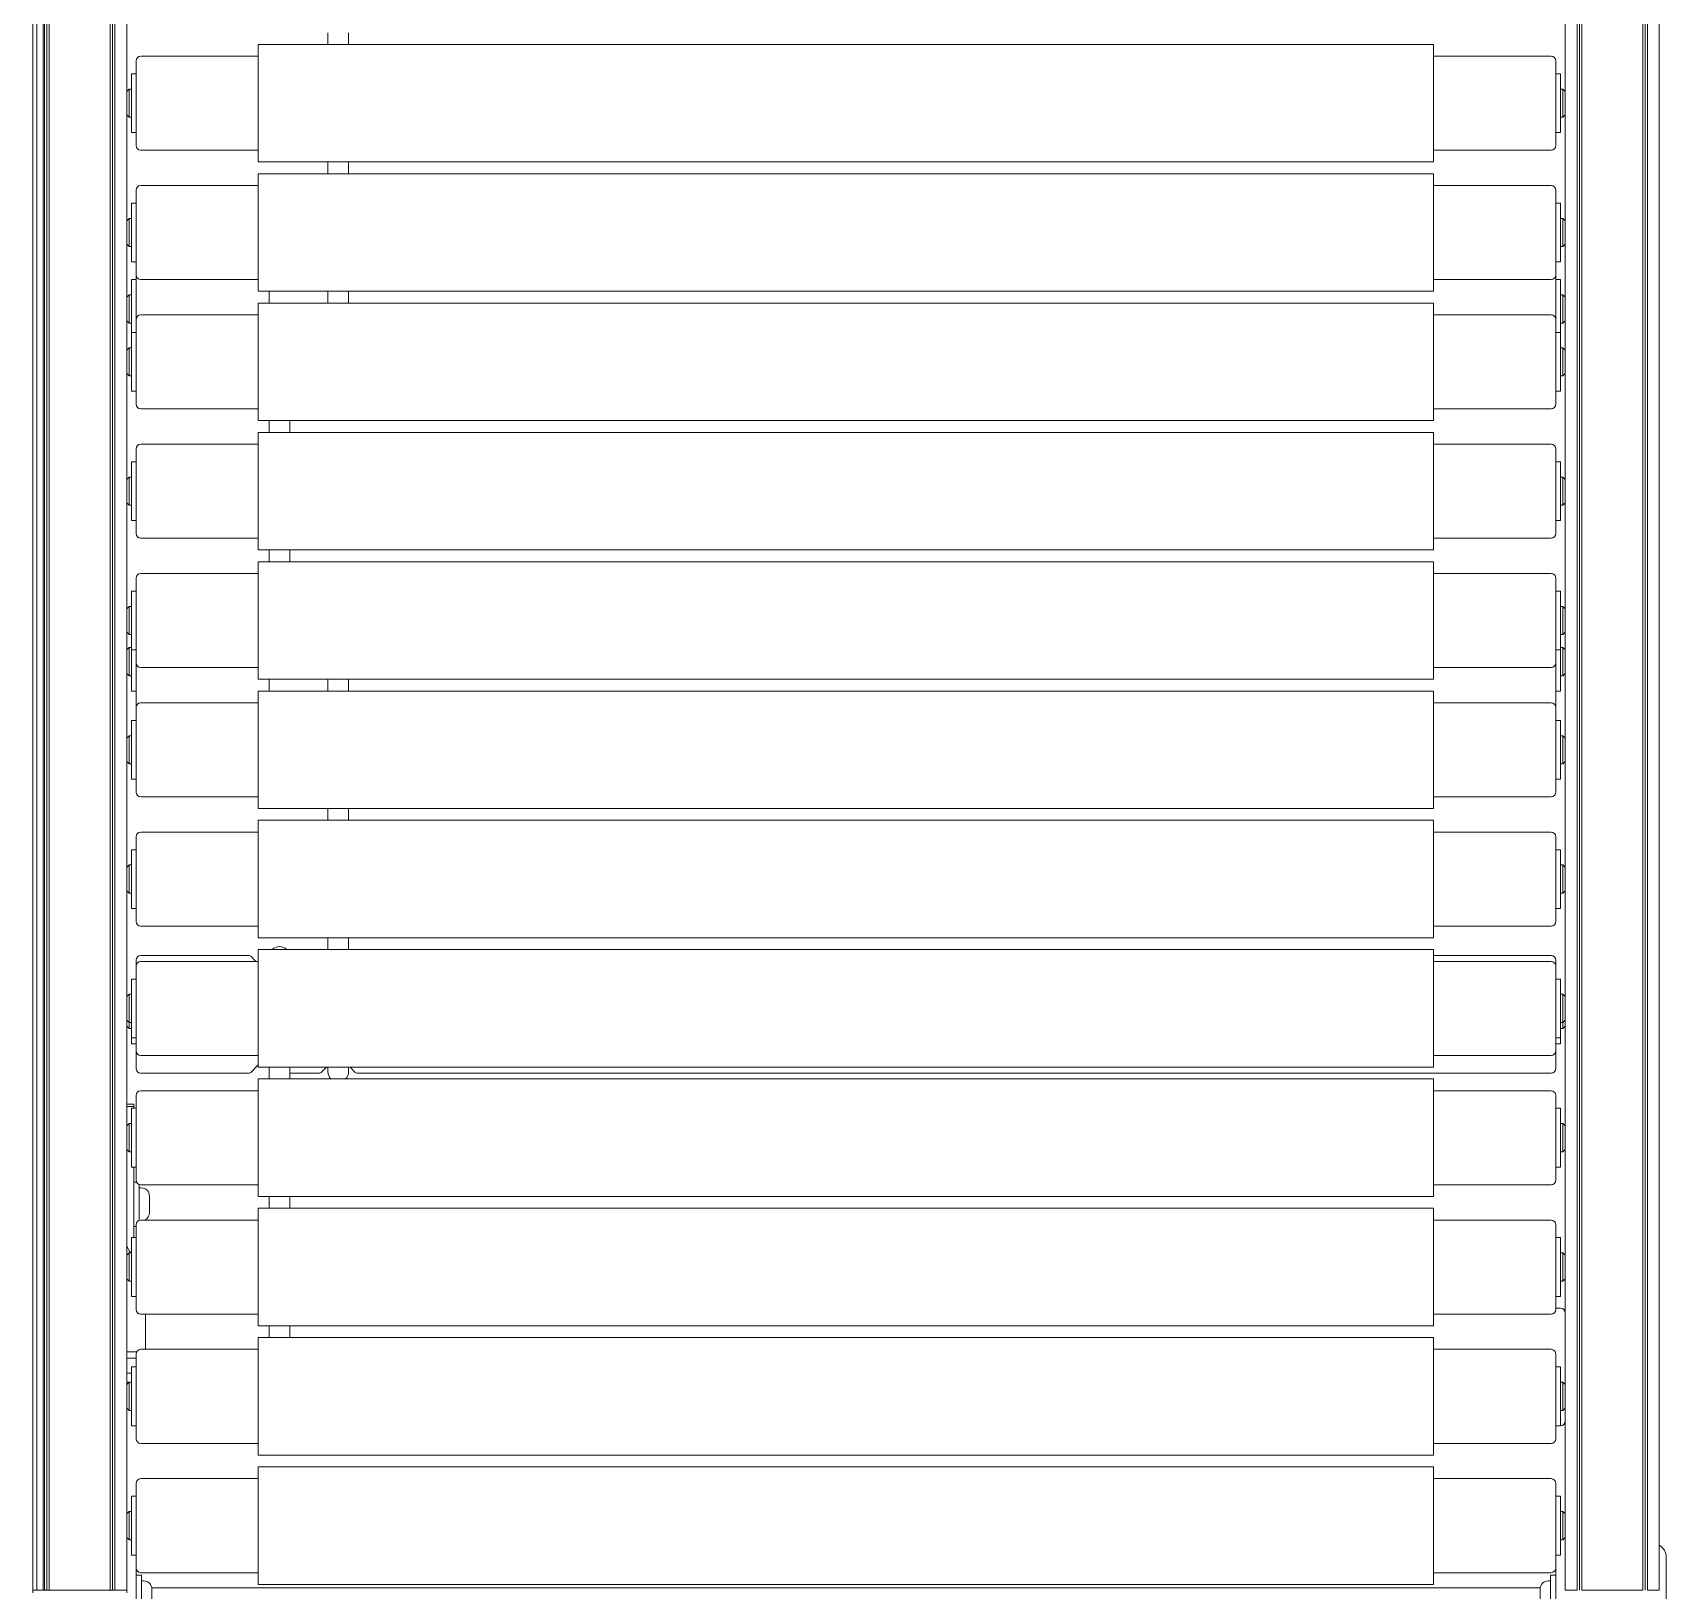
# Model space of a CAD drawing. Header units: metres. Extents: x 51 to 52746, y -259 to 37569.
# Drawn here: x 48994 to 49689, y 33366 to 34029 of the extents above; entities that cross this region are included whole.
import ezdxf

# ---------------------------------------------------------------- set-up
doc = ezdxf.new("R2010")
doc.units = ezdxf.units.M
doc.header["$LTSCALE"] = 500
doc.layers.add('Visible (ISO)', color=7, linetype='Continuous')

msp = doc.modelspace()

# ---------------------------------------------------------------- linework, layer by layer
at = {"layer": 'Visible (ISO)', "color": 4, "lineweight": 5}
for p, q in [((48993.552, 33366.209), (48993.552, 34906.209)), ((48995.352, 34906.209), (48995.352, 33366.209)), ((48998.052, 34906.209), (48998.052, 33366.209)), ((48998.552, 33366.209), (48998.552, 34906.209)), ((48999.552, 33366.209), (48999.552, 34906.209)), ((49000.552, 33366.209), (49000.552, 34906.209)), ((49026.552, 33366.209), (49026.552, 34906.209)), ((49027.552, 33366.209), (49027.552, 34906.209)), ((49028.552, 33366.209), (49028.552, 34906.209)), ((49033.552, 33366.209), (49033.552, 34906.209)), ((49645.552, 33366.209), (49645.552, 34906.209)), ((49650.552, 33366.209), (49650.552, 34906.209)), ((49651.552, 33366.209), (49651.552, 34906.209)), ((49652.552, 33366.209), (49652.552, 34906.209)), ((49678.552, 33366.209), (49678.552, 34906.209)), ((49679.552, 33366.209), (49679.552, 34906.209)), ((49680.552, 33366.209), (49680.552, 34906.209)), ((49685.552, 33366.209), (49685.552, 34906.209)), ((49119.152, 34023.709), (49119.152, 34028.709)), ((49127.952, 34023.709), (49127.952, 34028.709)), ((49089.552, 34023.709), (49089.552, 33973.709)), ((49589.552, 34023.709), (49089.552, 34023.709)), ((49589.552, 34023.709), (49589.552, 33973.709)), ((49037.552, 34016.709), (49037.552, 33980.709)), ((49089.552, 34018.709), (49039.552, 34018.709)), ((49639.552, 34018.709), (49589.552, 34018.709)), ((49641.552, 33980.709), (49641.552, 34016.709)), ((49035.552, 34011.209), (49035.552, 33986.209)), ((49035.552, 34011.209), (49037.552, 34011.209)), ((49643.552, 34011.209), (49641.552, 34011.209)), ((49643.552, 33986.209), (49643.552, 34011.209)), ((49033.552, 34003.709), (49034.552, 34004.709)), ((49034.552, 33992.709), (49034.552, 34004.709)), ((49034.552, 34004.709), (49035.552, 34004.709)), ((49644.552, 34004.709), (49643.552, 34004.709)), ((49644.552, 34004.709), (49644.552, 33992.709)), ((49645.552, 34003.709), (49644.552, 34004.709)), ((49033.552, 33993.709), (49034.552, 33992.709)), ((49034.552, 33992.709), (49035.552, 33992.709)), ((49644.552, 33992.709), (49643.552, 33992.709)), ((49645.552, 33993.709), (49644.552, 33992.709)), ((49035.552, 33986.209), (49037.552, 33986.209)), ((49643.552, 33986.209), (49641.552, 33986.209)), ((49089.552, 33978.709), (49039.552, 33978.709)), ((49639.552, 33978.709), (49589.552, 33978.709)), ((49589.552, 33973.709), (49089.552, 33973.709)), ((49119.152, 33968.709), (49119.152, 33973.709)), ((49127.952, 33968.709), (49127.952, 33973.709)), ((49089.552, 33968.709), (49089.552, 33918.709)), ((49589.552, 33968.709), (49089.552, 33968.709)), ((49589.552, 33968.709), (49589.552, 33918.709)), ((49037.552, 33961.709), (49037.552, 33925.709)), ((49089.552, 33963.709), (49039.552, 33963.709)), ((49639.552, 33963.709), (49589.552, 33963.709)), ((49641.552, 33925.709), (49641.552, 33961.709)), ((49035.552, 33956.209), (49035.552, 33931.209)), ((49035.552, 33956.209), (49037.552, 33956.209)), ((49643.552, 33956.209), (49641.552, 33956.209)), ((49643.552, 33931.209), (49643.552, 33956.209)), ((49033.552, 33948.709), (49034.552, 33949.709)), ((49034.552, 33937.709), (49034.552, 33949.709)), ((49034.552, 33949.709), (49035.552, 33949.709)), ((49644.552, 33949.709), (49643.552, 33949.709)), ((49644.552, 33949.709), (49644.552, 33937.709)), ((49645.552, 33948.709), (49644.552, 33949.709)), ((49033.552, 33938.709), (49034.552, 33937.709)), ((49034.552, 33937.709), (49035.552, 33937.709)), ((49644.552, 33937.709), (49643.552, 33937.709)), ((49645.552, 33938.709), (49644.552, 33937.709)), ((49035.552, 33931.209), (49037.552, 33931.209)), ((49643.552, 33931.209), (49641.552, 33931.209)), ((49035.552, 33923.709), (49035.552, 33901.209)), ((49035.552, 33923.709), (49037.552, 33923.709)), ((49037.552, 33925.709), (49037.552, 33906.709)), ((49089.552, 33923.709), (49039.552, 33923.709)), ((49639.552, 33923.709), (49589.552, 33923.709)), ((49641.552, 33906.709), (49641.552, 33925.709)), ((49643.552, 33923.709), (49641.552, 33923.709)), ((49643.552, 33901.209), (49643.552, 33923.709)), ((49033.552, 33916.209), (49034.552, 33917.209)), ((49034.552, 33905.209), (49034.552, 33917.209)), ((49034.552, 33917.209), (49035.552, 33917.209)), ((49589.552, 33918.709), (49089.552, 33918.709)), ((49094.152, 33913.709), (49094.152, 33918.709)), ((49119.152, 33913.709), (49119.152, 33918.709)), ((49127.952, 33913.709), (49127.952, 33918.709)), ((49644.552, 33917.209), (49643.552, 33917.209)), ((49644.552, 33917.209), (49644.552, 33905.209)), ((49645.552, 33916.209), (49644.552, 33917.209)), ((49089.552, 33913.709), (49089.552, 33863.709)), ((49589.552, 33913.709), (49089.552, 33913.709)), ((49589.552, 33913.709), (49589.552, 33863.709)), ((49033.552, 33906.209), (49034.552, 33905.209)), ((49034.552, 33905.209), (49035.552, 33905.209)), ((49037.552, 33906.709), (49037.552, 33870.709)), ((49089.552, 33908.709), (49039.552, 33908.709)), ((49639.552, 33908.709), (49589.552, 33908.709)), ((49641.552, 33870.709), (49641.552, 33906.709)), ((49644.552, 33905.209), (49643.552, 33905.209)), ((49645.552, 33906.209), (49644.552, 33905.209)), ((49035.552, 33901.209), (49035.552, 33876.209)), ((49035.552, 33901.209), (49037.552, 33901.209)), ((49643.552, 33901.209), (49641.552, 33901.209)), ((49643.552, 33876.209), (49643.552, 33901.209)), ((49033.552, 33893.709), (49034.552, 33894.709)), ((49034.552, 33882.709), (49034.552, 33894.709)), ((49034.552, 33894.709), (49035.552, 33894.709)), ((49644.552, 33894.709), (49643.552, 33894.709)), ((49644.552, 33894.709), (49644.552, 33882.709)), ((49645.552, 33893.709), (49644.552, 33894.709)), ((49033.552, 33883.709), (49034.552, 33882.709)), ((49034.552, 33882.709), (49035.552, 33882.709)), ((49644.552, 33882.709), (49643.552, 33882.709)), ((49645.552, 33883.709), (49644.552, 33882.709)), ((49035.552, 33876.209), (49037.552, 33876.209)), ((49643.552, 33876.209), (49641.552, 33876.209)), ((49089.552, 33868.709), (49039.552, 33868.709)), ((49639.552, 33868.709), (49589.552, 33868.709)), ((49589.552, 33863.709), (49089.552, 33863.709)), ((49094.152, 33858.709), (49094.152, 33863.709)), ((49102.952, 33858.709), (49102.952, 33863.709)), ((49089.552, 33853.709), (49039.552, 33853.709)), ((49089.552, 33858.709), (49089.552, 33808.709)), ((49589.552, 33858.709), (49089.552, 33858.709)), ((49589.552, 33858.709), (49589.552, 33808.709)), ((49639.552, 33853.709), (49589.552, 33853.709)), ((49037.552, 33851.709), (49037.552, 33815.709)), ((49641.552, 33815.709), (49641.552, 33851.709)), ((49033.552, 33838.709), (49034.552, 33839.709)), ((49034.552, 33827.709), (49034.552, 33839.709)), ((49034.552, 33839.709), (49035.552, 33839.709)), ((49035.552, 33846.209), (49035.552, 33821.209)), ((49035.552, 33846.209), (49037.552, 33846.209)), ((49643.552, 33846.209), (49641.552, 33846.209)), ((49643.552, 33821.209), (49643.552, 33846.209)), ((49644.552, 33839.709), (49643.552, 33839.709)), ((49644.552, 33839.709), (49644.552, 33827.709)), ((49645.552, 33838.709), (49644.552, 33839.709)), ((49033.552, 33828.709), (49034.552, 33827.709)), ((49034.552, 33827.709), (49035.552, 33827.709)), ((49644.552, 33827.709), (49643.552, 33827.709)), ((49645.552, 33828.709), (49644.552, 33827.709)), ((49035.552, 33821.209), (49037.552, 33821.209)), ((49643.552, 33821.209), (49641.552, 33821.209)), ((49089.552, 33813.709), (49039.552, 33813.709)), ((49639.552, 33813.709), (49589.552, 33813.709)), ((49589.552, 33808.709), (49089.552, 33808.709)), ((49094.152, 33803.709), (49094.152, 33808.709)), ((49102.952, 33803.709), (49102.952, 33808.709)), ((49089.552, 33798.709), (49039.552, 33798.709)), ((49089.552, 33803.709), (49089.552, 33753.709)), ((49589.552, 33803.709), (49089.552, 33803.709)), ((49589.552, 33803.709), (49589.552, 33753.709)), ((49639.552, 33798.709), (49589.552, 33798.709)), ((49035.552, 33791.209), (49035.552, 33766.209)), ((49035.552, 33791.209), (49037.552, 33791.209)), ((49037.552, 33796.709), (49037.552, 33760.709)), ((49641.552, 33760.709), (49641.552, 33796.709)), ((49643.552, 33791.209), (49641.552, 33791.209)), ((49643.552, 33766.209), (49643.552, 33791.209)), ((49033.552, 33783.709), (49034.552, 33784.709)), ((49034.552, 33772.709), (49034.552, 33784.709)), ((49034.552, 33784.709), (49035.552, 33784.709)), ((49644.552, 33784.709), (49643.552, 33784.709)), ((49644.552, 33784.709), (49644.552, 33772.709)), ((49645.552, 33783.709), (49644.552, 33784.709)), ((49033.552, 33773.709), (49034.552, 33772.709)), ((49034.552, 33772.709), (49035.552, 33772.709)), ((49644.552, 33772.709), (49643.552, 33772.709)), ((49645.552, 33773.709), (49644.552, 33772.709)), ((49033.552, 33766.209), (49034.552, 33767.209)), ((49034.552, 33755.209), (49034.552, 33767.209)), ((49034.552, 33767.209), (49035.552, 33767.209)), ((49035.552, 33766.209), (49037.552, 33766.209)), ((49035.552, 33766.209), (49035.552, 33748.709)), ((49643.552, 33766.209), (49641.552, 33766.209)), ((49644.552, 33767.209), (49643.552, 33767.209)), ((49643.552, 33748.709), (49643.552, 33766.209)), ((49644.552, 33767.209), (49644.552, 33755.209)), ((49645.552, 33766.209), (49644.552, 33767.209)), ((49033.552, 33756.209), (49034.552, 33755.209)), ((49037.552, 33760.709), (49037.552, 33741.709)), ((49089.552, 33758.709), (49039.552, 33758.709)), ((49639.552, 33758.709), (49589.552, 33758.709)), ((49641.552, 33741.709), (49641.552, 33760.709)), ((49645.552, 33756.209), (49644.552, 33755.209)), ((49034.552, 33755.209), (49035.552, 33755.209)), ((49589.552, 33753.709), (49089.552, 33753.709)), ((49094.152, 33748.709), (49094.152, 33753.709)), ((49119.152, 33748.709), (49119.152, 33753.709)), ((49127.952, 33748.709), (49127.952, 33753.709)), ((49644.552, 33755.209), (49643.552, 33755.209)), ((49035.552, 33748.709), (49037.552, 33748.709)), ((49089.552, 33743.709), (49039.552, 33743.709)), ((49089.552, 33748.709), (49089.552, 33698.709)), ((49589.552, 33748.709), (49089.552, 33748.709)), ((49589.552, 33748.709), (49589.552, 33698.709)), ((49639.552, 33743.709), (49589.552, 33743.709)), ((49643.552, 33748.709), (49641.552, 33748.709)), ((49035.552, 33736.209), (49035.552, 33711.209)), ((49035.552, 33736.209), (49037.552, 33736.209)), ((49037.552, 33741.709), (49037.552, 33705.709)), ((49641.552, 33705.709), (49641.552, 33741.709)), ((49643.552, 33736.209), (49641.552, 33736.209)), ((49643.552, 33711.209), (49643.552, 33736.209)), ((49033.552, 33728.709), (49034.552, 33729.709)), ((49034.552, 33717.709), (49034.552, 33729.709)), ((49034.552, 33729.709), (49035.552, 33729.709)), ((49644.552, 33729.709), (49643.552, 33729.709)), ((49644.552, 33729.709), (49644.552, 33717.709)), ((49645.552, 33728.709), (49644.552, 33729.709)), ((49033.552, 33718.709), (49034.552, 33717.709)), ((49034.552, 33717.709), (49035.552, 33717.709)), ((49644.552, 33717.709), (49643.552, 33717.709)), ((49645.552, 33718.709), (49644.552, 33717.709)), ((49035.552, 33711.209), (49037.552, 33711.209)), ((49643.552, 33711.209), (49641.552, 33711.209)), ((49089.552, 33703.709), (49039.552, 33703.709)), ((49639.552, 33703.709), (49589.552, 33703.709)), ((49589.552, 33698.709), (49089.552, 33698.709)), ((49089.552, 33693.709), (49089.552, 33643.709)), ((49589.552, 33693.709), (49089.552, 33693.709)), ((49119.152, 33693.709), (49119.152, 33698.709)), ((49127.952, 33693.709), (49127.952, 33698.709)), ((49589.552, 33693.709), (49589.552, 33643.709)), ((49037.552, 33686.709), (49037.552, 33650.709)), ((49089.552, 33688.709), (49039.552, 33688.709)), ((49639.552, 33688.709), (49589.552, 33688.709)), ((49641.552, 33650.709), (49641.552, 33686.709)), ((49035.552, 33681.209), (49035.552, 33656.209)), ((49035.552, 33681.209), (49037.552, 33681.209)), ((49643.552, 33681.209), (49641.552, 33681.209)), ((49643.552, 33656.209), (49643.552, 33681.209)), ((49033.552, 33673.709), (49034.552, 33674.709)), ((49034.552, 33662.709), (49034.552, 33674.709)), ((49034.552, 33674.709), (49035.552, 33674.709)), ((49644.552, 33674.709), (49643.552, 33674.709)), ((49644.552, 33674.709), (49644.552, 33662.709)), ((49645.552, 33673.709), (49644.552, 33674.709)), ((49033.552, 33663.709), (49034.552, 33662.709)), ((49034.552, 33662.709), (49035.552, 33662.709)), ((49644.552, 33662.709), (49643.552, 33662.709)), ((49645.552, 33663.709), (49644.552, 33662.709)), ((49035.552, 33656.209), (49037.552, 33656.209)), ((49643.552, 33656.209), (49641.552, 33656.209)), ((49089.552, 33648.709), (49039.552, 33648.709)), ((49639.552, 33648.709), (49589.552, 33648.709)), ((49589.552, 33643.709), (49089.552, 33643.709)), ((49089.552, 33638.709), (49089.552, 33588.709)), ((49589.552, 33638.709), (49089.552, 33638.709)), ((49119.152, 33638.709), (49119.152, 33643.709)), ((49127.952, 33638.709), (49127.952, 33643.709)), ((49589.552, 33638.709), (49589.552, 33588.709)), ((49037.552, 33634.209), (49037.552, 33631.709)), ((49037.552, 33631.709), (49037.552, 33595.709)), ((49085.638, 33636.209), (49039.552, 33636.209)), ((49089.552, 33633.709), (49039.552, 33633.709)), ((49088.552, 33633.709), (49086.345, 33635.916)), ((49639.552, 33636.209), (49589.552, 33636.209)), ((49639.552, 33633.709), (49589.552, 33633.709)), ((49641.552, 33631.709), (49641.552, 33634.209)), ((49641.552, 33595.709), (49641.552, 33631.709)), ((49035.552, 33626.209), (49035.552, 33601.209)), ((49035.552, 33626.209), (49037.552, 33626.209)), ((49643.552, 33626.209), (49641.552, 33626.209)), ((49643.552, 33601.209), (49643.552, 33626.209)), ((49033.552, 33618.709), (49034.552, 33619.709)), ((49034.552, 33607.709), (49034.552, 33619.709)), ((49034.552, 33619.709), (49035.552, 33619.709)), ((49644.552, 33619.709), (49643.552, 33619.709)), ((49644.552, 33619.709), (49644.552, 33607.709)), ((49645.552, 33618.709), (49644.552, 33619.709)), ((49033.552, 33608.709), (49034.552, 33607.709)), ((49033.552, 33606.209), (49034.552, 33605.209)), ((49034.552, 33607.709), (49035.552, 33607.709)), ((49034.552, 33605.209), (49034.552, 33607.709)), ((49034.552, 33605.209), (49035.552, 33605.209)), ((49644.552, 33607.709), (49643.552, 33607.709)), ((49644.552, 33605.209), (49643.552, 33605.209)), ((49645.552, 33608.709), (49644.552, 33607.709)), ((49644.552, 33607.709), (49644.552, 33605.209)), ((49645.552, 33606.209), (49644.552, 33605.209)), ((49035.552, 33601.209), (49037.552, 33601.209)), ((49035.552, 33601.209), (49035.552, 33598.709)), ((49035.552, 33598.709), (49037.552, 33598.709)), ((49643.552, 33601.209), (49641.552, 33601.209)), ((49643.552, 33598.709), (49641.552, 33598.709)), ((49643.552, 33598.709), (49643.552, 33601.209)), ((49037.552, 33595.709), (49037.552, 33588.209)), ((49089.552, 33593.709), (49039.552, 33593.709)), ((49089.552, 33589.709), (49086.345, 33586.502)), ((49639.552, 33593.709), (49589.552, 33593.709)), ((49641.552, 33588.209), (49641.552, 33595.709)), ((49085.638, 33586.209), (49039.552, 33586.209)), ((49589.552, 33588.709), (49089.552, 33588.709)), ((49089.552, 33583.709), (49089.552, 33533.709)), ((49589.552, 33583.709), (49089.552, 33583.709)), ((49094.152, 33583.709), (49094.152, 33588.709)), ((49102.952, 33583.709), (49102.952, 33588.709)), ((49115.638, 33586.209), (49102.952, 33586.209)), ((49118.552, 33588.709), (49116.345, 33586.502)), ((49119.152, 33586.809), (49119.152, 33588.709)), ((49127.952, 33588.709), (49127.952, 33586.809)), ((49128.552, 33588.709), (49130.759, 33586.502)), ((49639.552, 33586.209), (49131.466, 33586.209)), ((49589.552, 33583.709), (49589.552, 33533.709)), ((49037.552, 33576.709), (49037.552, 33540.709)), ((49089.552, 33578.709), (49039.552, 33578.709)), ((49639.552, 33578.709), (49589.552, 33578.709)), ((49641.552, 33540.709), (49641.552, 33576.709)), ((49033.552, 33572.984), (49036.552, 33572.984)), ((49036.552, 33571.984), (49033.552, 33571.984)), ((49035.552, 33571.209), (49035.552, 33546.209)), ((49035.552, 33571.209), (49037.552, 33571.209)), ((49036.552, 33572.984), (49036.552, 33571.984)), ((49036.552, 33571.984), (49036.552, 33571.209)), ((49643.552, 33571.209), (49641.552, 33571.209)), ((49643.552, 33546.209), (49643.552, 33571.209)), ((49033.552, 33563.709), (49034.552, 33564.709)), ((49034.552, 33552.709), (49034.552, 33564.709)), ((49034.552, 33564.709), (49035.552, 33564.709)), ((49644.552, 33564.709), (49643.552, 33564.709)), ((49644.552, 33564.709), (49644.552, 33552.709)), ((49645.552, 33563.709), (49644.552, 33564.709)), ((49033.552, 33553.709), (49034.552, 33552.709)), ((49034.552, 33552.709), (49035.552, 33552.709)), ((49644.552, 33552.709), (49643.552, 33552.709)), ((49645.552, 33553.709), (49644.552, 33552.709)), ((49035.552, 33546.209), (49037.552, 33546.209)), ((49036.552, 33546.209), (49036.552, 33516.209)), ((49643.552, 33546.209), (49641.552, 33546.209)), ((49036.552, 33539.784), (49037.779, 33539.784)), ((49038.852, 33523.582), (49038.852, 33538.835)), ((49039.752, 33537.384), (49038.852, 33537.384)), ((49089.552, 33538.709), (49039.552, 33538.709)), ((49043.252, 33526.884), (49043.252, 33533.884)), ((49639.552, 33538.709), (49589.552, 33538.709)), ((49589.552, 33533.709), (49089.552, 33533.709)), ((49089.552, 33528.709), (49089.552, 33478.709)), ((49589.552, 33528.709), (49089.552, 33528.709)), ((49094.152, 33528.709), (49094.152, 33533.709)), ((49102.952, 33528.709), (49102.952, 33533.709)), ((49589.552, 33528.709), (49589.552, 33478.709)), ((49036.552, 33520.984), (49037.552, 33520.984)), ((49037.552, 33521.709), (49037.552, 33485.709)), ((49089.552, 33523.709), (49039.552, 33523.709)), ((49639.552, 33523.709), (49589.552, 33523.709)), ((49641.552, 33485.709), (49641.552, 33521.709)), ((49035.552, 33516.209), (49035.552, 33491.209)), ((49035.552, 33516.209), (49037.552, 33516.209)), ((49643.552, 33516.209), (49641.552, 33516.209)), ((49643.552, 33491.209), (49643.552, 33516.209)), ((49033.552, 33508.709), (49034.552, 33509.709)), ((49034.552, 33497.709), (49034.552, 33509.709)), ((49034.552, 33509.709), (49035.552, 33509.709)), ((49644.552, 33509.709), (49643.552, 33509.709)), ((49644.552, 33509.709), (49644.552, 33497.709)), ((49645.552, 33508.709), (49644.552, 33509.709)), ((49033.552, 33498.709), (49034.552, 33497.709)), ((49034.552, 33497.709), (49035.552, 33497.709)), ((49644.552, 33497.709), (49643.552, 33497.709)), ((49645.552, 33498.709), (49644.552, 33497.709)), ((49035.552, 33491.209), (49037.552, 33491.209)), ((49643.552, 33491.209), (49641.552, 33491.209)), ((49643.552, 33486.209), (49641.552, 33486.209)), ((49089.552, 33483.709), (49039.552, 33483.709)), ((49041.552, 33483.709), (49041.552, 33468.709)), ((49589.552, 33478.709), (49089.552, 33478.709)), ((49094.152, 33473.709), (49094.152, 33478.709)), ((49102.952, 33473.709), (49102.952, 33478.709)), ((49639.552, 33483.709), (49589.552, 33483.709)), ((49089.552, 33473.709), (49089.552, 33423.709)), ((49589.552, 33473.709), (49089.552, 33473.709)), ((49589.552, 33473.709), (49589.552, 33423.709)), ((49037.766, 33467.609), (49033.552, 33467.609)), ((49037.552, 33465.007), (49033.552, 33465.007)), ((49037.552, 33466.709), (49037.552, 33430.709)), ((49089.552, 33468.709), (49039.552, 33468.709)), ((49639.552, 33468.709), (49589.552, 33468.709)), ((49641.552, 33430.709), (49641.552, 33466.709)), ((49035.552, 33458.607), (49033.552, 33458.607)), ((49035.552, 33461.209), (49035.552, 33436.209)), ((49035.552, 33461.209), (49037.552, 33461.209)), ((49643.552, 33461.209), (49641.552, 33461.209)), ((49643.552, 33436.209), (49643.552, 33461.209)), ((49035.552, 33454.808), (49033.552, 33454.808)), ((49033.552, 33453.709), (49034.552, 33454.709)), ((49034.552, 33442.709), (49034.552, 33454.709)), ((49034.552, 33454.709), (49035.552, 33454.709)), ((49644.552, 33454.709), (49643.552, 33454.709)), ((49644.552, 33454.709), (49644.552, 33442.709)), ((49645.552, 33453.709), (49644.552, 33454.709)), ((49033.552, 33443.709), (49034.552, 33442.709)), ((49645.552, 33443.709), (49644.552, 33442.709)), ((49034.552, 33442.709), (49035.552, 33442.709)), ((49644.552, 33442.709), (49643.552, 33442.709)), ((49035.552, 33436.209), (49037.552, 33436.209)), ((49643.552, 33436.209), (49641.552, 33436.209)), ((49089.552, 33428.709), (49039.552, 33428.709)), ((49589.552, 33423.709), (49089.552, 33423.709)), ((49639.552, 33428.709), (49589.552, 33428.709)), ((49089.552, 33418.709), (49089.552, 33368.709)), ((49589.552, 33418.709), (49089.552, 33418.709)), ((49589.552, 33418.709), (49589.552, 33368.709)), ((49037.552, 33411.709), (49037.552, 33375.709)), ((49089.552, 33413.709), (49039.552, 33413.709)), ((49639.552, 33413.709), (49589.552, 33413.709)), ((49641.552, 33375.709), (49641.552, 33411.709)), ((49035.552, 33406.209), (49035.552, 33381.209)), ((49035.552, 33406.209), (49037.552, 33406.209)), ((49643.552, 33406.209), (49641.552, 33406.209)), ((49643.552, 33381.209), (49643.552, 33406.209)), ((49033.552, 33398.709), (49034.552, 33399.709)), ((49034.552, 33387.709), (49034.552, 33399.709)), ((49034.552, 33399.709), (49035.552, 33399.709)), ((49644.552, 33399.709), (49643.552, 33399.709)), ((49644.552, 33399.709), (49644.552, 33387.709)), ((49645.552, 33398.709), (49644.552, 33399.709)), ((49033.552, 33388.709), (49034.552, 33387.709)), ((49037.552, 33390.209), (49037.552, 33390.385)), ((49645.552, 33388.709), (49644.552, 33387.709)), ((49034.552, 33387.709), (49035.552, 33387.709)), ((49035.552, 33381.209), (49037.552, 33381.209)), ((49643.552, 33381.209), (49641.552, 33381.209)), ((49644.552, 33387.709), (49643.552, 33387.709)), ((49037.552, 33355.085), (49037.552, 33375.709)), ((49641.552, 33375.709), (49641.552, 33336.209)), ((49688.552, 33380.209), (49688.552, 33346.209)), ((49037.552, 33372.609), (49039.852, 33372.609)), ((49089.552, 33373.709), (49039.552, 33373.709)), ((49039.852, 33356.905), (49039.852, 33372.609)), ((49040.752, 33370.209), (49039.852, 33370.209)), ((49634.904, 33367.309), (49044.2, 33367.309)), ((49589.552, 33368.709), (49089.552, 33368.709)), ((49639.552, 33373.709), (49589.552, 33373.709)), ((49638.352, 33370.209), (49639.252, 33370.209)), ((49639.252, 33353.809), (49639.252, 33372.609)), ((49639.252, 33372.609), (49641.552, 33372.609)), ((48995.352, 33366.209), (48993.552, 33366.209)), ((48993.552, 33365.209), (48993.552, 33366.209)), ((48995.352, 33366.209), (48993.552, 33366.209)), ((48995.352, 33366.209), (48998.052, 33366.209)), ((48998.052, 33366.209), (48998.552, 33366.209)), ((48998.052, 33366.209), (49030.552, 33366.209)), ((49000.552, 33366.209), (49026.552, 33366.209)), ((49028.552, 33366.209), (49030.552, 33366.209)), ((49033.552, 33366.209), (49030.552, 33366.209)), ((49033.552, 33366.209), (49030.552, 33366.209)), ((49033.552, 33366.209), (49033.552, 33365.209)), ((49044.252, 33359.709), (49044.252, 33366.709)), ((49634.852, 33366.709), (49634.852, 33359.709)), ((49645.552, 33366.209), (49648.552, 33366.209)), ((49650.552, 33366.209), (49648.552, 33366.209)), ((49678.552, 33366.209), (49652.552, 33366.209)), ((49682.552, 33366.209), (49680.552, 33366.209)), ((49682.552, 33366.209), (49685.552, 33366.209))]:
    msp.add_line(p, q, dxfattribs=at)
for centre, radius, start, end in [((49039.552, 34016.709), 2, 90, 180), ((49639.552, 34016.709), 2, 0, 90), ((49039.552, 33980.709), 2, 180, 270), ((49639.552, 33980.709), 2, 270, 0), ((49039.552, 33961.709), 2, 90, 180), ((49639.552, 33961.709), 2, 0, 90), ((49039.552, 33925.709), 2, 180, 270), ((49639.552, 33925.709), 2, 270, 0), ((49039.552, 33906.709), 2, 90, 180), ((49639.552, 33906.709), 2, 0, 90), ((49039.552, 33870.709), 2, 180, 270), ((49639.552, 33870.709), 2, 270, 0), ((49039.552, 33851.709), 2, 90, 180), ((49639.552, 33851.709), 2, 0, 90), ((49039.552, 33815.709), 2, 180, 270), ((49639.552, 33815.709), 2, 270, 0), ((49039.552, 33796.709), 2, 90, 180), ((49639.552, 33796.709), 2, 0, 90), ((49039.552, 33760.709), 2, 180, 270), ((49639.552, 33760.709), 2, 270, 0), ((49039.552, 33741.709), 2, 90, 180), ((49639.552, 33741.709), 2, 0, 90), ((49039.552, 33705.709), 2, 180, 270), ((49639.552, 33705.709), 2, 270, 0), ((49039.552, 33686.709), 2, 90, 180), ((49639.552, 33686.709), 2, 0, 90), ((49039.552, 33650.709), 2, 180, 270), ((49639.552, 33650.709), 2, 270, 0), ((49098.552, 33635.609), 4.4, 44.792834, 135.207166), ((49039.552, 33634.209), 2, 90, 180), ((49039.552, 33631.709), 2, 90, 180), ((49085.638, 33635.209), 1, 45, 90), ((49639.552, 33634.209), 2, 0, 90), ((49639.552, 33631.709), 2, 0, 90), ((49039.552, 33595.709), 2, 180, 270), ((49639.552, 33595.709), 2, 270, 0), ((49039.552, 33588.209), 2, 180, 270), ((49085.638, 33587.209), 1, 270, 315), ((49115.638, 33587.209), 1, 270, 315), ((49123.552, 33586.809), 4.4, 180, 224.792834), ((49123.552, 33586.809), 4.4, 315.207166, 0), ((49131.466, 33587.209), 1, 225, 270), ((49639.552, 33588.209), 2, 270, 0), ((49039.552, 33576.709), 2, 90, 180), ((49639.552, 33576.709), 2, 0, 90), ((49039.552, 33540.709), 2, 180, 270), ((49639.552, 33540.709), 2, 270, 0), ((49039.752, 33533.884), 3.5, 0, 90), ((49039.752, 33526.884), 3.5, 294.87114, 0), ((49039.552, 33521.709), 2, 90, 180), ((49639.552, 33521.709), 2, 0, 90), ((49039.552, 33513.984), 6, 180, 225.444076), ((49039.552, 33485.709), 2, 180, 270), ((49639.552, 33485.709), 2, 270, 0), ((49643.552, 33484.209), 2, 0, 90), ((49039.552, 33466.709), 2, 90, 180), ((49639.552, 33466.709), 2, 0, 90), ((49643.552, 33438.209), 2, 270, 0), ((49039.552, 33430.709), 2, 180, 270), ((49639.552, 33430.709), 2, 270, 0), ((49039.552, 33411.709), 2, 90, 180), ((49639.552, 33411.709), 2, 0, 90), ((49682.552, 33380.209), 6, 0, 59.998677), ((49039.552, 33375.709), 2, 180, 270), ((49639.552, 33375.709), 2, 270, 0), ((49040.752, 33366.709), 3.5, 360, 90), ((49638.352, 33366.709), 3.5, 90, 180)]:
    msp.add_arc(centre, radius, start, end, dxfattribs=at)

doc.saveas('drawing.dxf')
